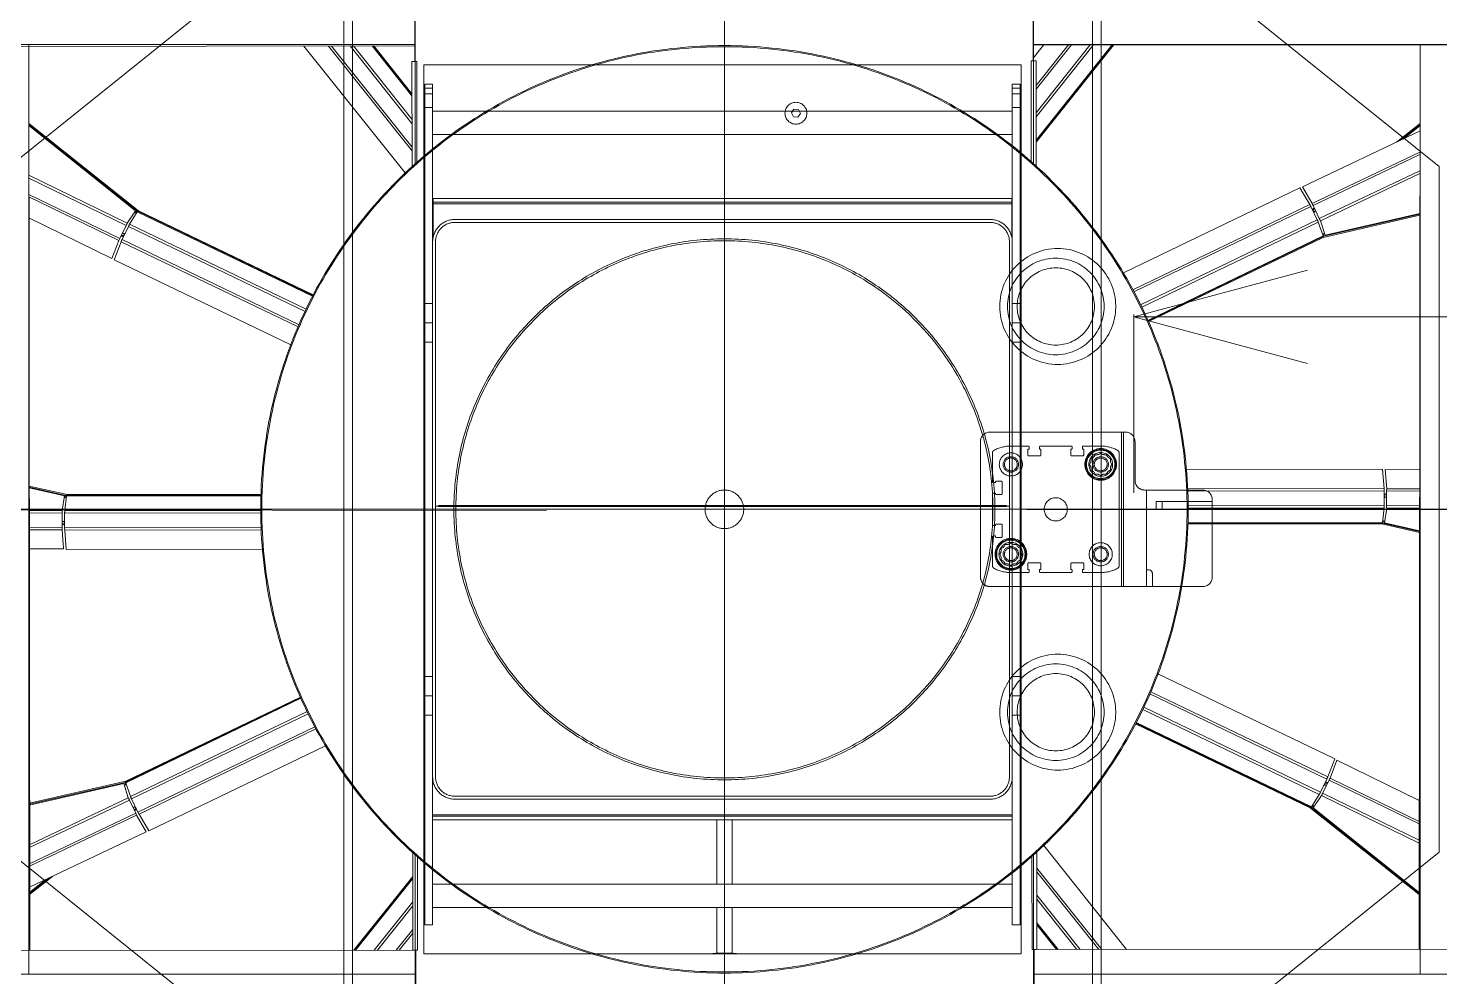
# Model space of a CAD drawing. Extents: x -681219 to -550379, y -242630 to -158199.
# Drawn here: x -668827 to -668097, y -217659 to -217168 of the extents above; entities that cross this region are included whole.
import ezdxf

# ---------------------------------------------------------------- set-up
doc = ezdxf.new("R2010")
doc.units = 0
doc.header["$LTSCALE"] = 1000
doc.linetypes.add('DASH_CENTER', pattern=[36, 24, -3, 6, -3])
doc.linetypes.add('HIDDEN', pattern=[9.525, 6.35, -3.175])
doc.layers.get('0').update_dxf_attribs({"linetype": 'CONTINUOUS'})
doc.layers.add('1', color=3, linetype='CONTINUOUS')
doc.layers.add('buyer', color=6, linetype='CONTINUOUS', lineweight=0)

# ---------------------------------------------------------------- blocks, each defined once
blk = doc.blocks.new('04_070-4217-00___________', base_point=(20665.75, 43142.36))
at = {"layer": '1', "color": 6, "linetype": 'DASH_CENTER'}
blk.add_line((2414.3, 4677.49), (2414.3, 5253.6), dxfattribs=at)
blk = doc.blocks.new('A$Caddf9ae6')
at = {"color": 0, "linetype": 'HIDDEN'}
for p, q in [((-99.58, 889.29), (-99.58, 301.82)), ((0, 697.94), (0, -767.95)), ((-240.5, 403), (-240.5, 160)), ((240.5, 160), (240.5, 403)), ((-240.16, 159.75), (-240.41, 399.46)), ((227.59, 399.94), (227.84, 161.52)), ((-177.47, 369.94), (-370, 130.06)), ((-177.47, 369.94), (177.47, 369.94)), ((370, 130.06), (177.47, 369.94)), ((240.5, 360), (-240.5, 360)), ((-240.37, 360.04), (227.63, 359.56)), ((-199.73, 360), (-190.02, 347.82)), ((-190.97, 349.81), (-199.09, 360)), ((-198.63, 360), (-191.65, 351.25)), ((-166.87, 299.2), (-195.81, 359.99)), ((-184.92, 359.98), (-158.35, 304.19)), ((-183.64, 359.98), (-157.29, 304.64)), ((-175.26, 359.97), (-150.46, 307.89)), ((-173.78, 359.97), (-149.28, 308.52)), ((-153.1, 359.95), (-141.89, 310.83)), ((-152.73, 359.95), (-141.52, 310.85)), ((-140.76, 309.79), (-152.21, 359.95)), ((-20.53, 341.97), (-20.45, 359.81)), ((-10.61, 359.8), (-10.69, 342.77)), ((-9.46, 359.8), (-9.53, 342.72)), ((-1.89, 359.79), (-1.97, 342.68)), ((-0.56, 359.79), (-0.64, 342.74)), ((11.17, 359.78), (7.03, 341.61)), ((11.55, 359.78), (7.37, 341.46)), ((7.59, 340.19), (12.06, 359.78)), ((129.88, 317.01), (150.64, 359.64)), ((161.58, 359.63), (139.09, 313.46)), ((162.86, 359.63), (140.11, 312.91)), ((171.27, 359.62), (146.91, 309.6)), ((172.75, 359.62), (148.13, 309.07)), ((154.44, 303.2), (199.4, 359.59)), ((198.3, 359.59), (154.55, 304.73)), ((198.76, 359.59), (154.79, 304.45)), ((-20.73, 340.59), (-10.72, 341.41)), ((-20.65, 239.11), (-20.73, 340.59)), ((-10.69, 342.77), (-20.53, 341.97)), ((-10.64, 239.76), (-10.72, 341.41)), ((-1.97, 342.68), (-9.53, 342.72)), ((-9.51, 341.46), (-1.96, 341.45)), ((-9.51, 341.46), (-9.43, 239.81)), ((-8.16, 342.71), (-7.88, 341.45)), ((-7.37, 341.46), (-7.65, 342.71)), ((-6.2, 341.73), (-7.37, 341.46)), ((-7.37, 341.45), (-7.37, 341.46)), ((-6.13, 341.45), (-6.2, 341.73)), ((-1.88, 239.99), (-1.96, 341.45)), ((7.03, 341.61), (-0.64, 342.74)), ((6.9, 340.56), (-0.64, 341.39)), ((-0.64, 341.39), (-0.56, 240)), ((6.04, 341.04), (6.2, 341.73)), ((6.04, 341.04), (7.21, 340.77)), ((6.2, 341.73), (7.37, 341.46)), ((6.9, 340.56), (6.98, 239.9)), ((7.21, 340.77), (7.37, 341.46)), ((7.26, 340.47), (7.33, 239.89)), ((7.26, 340.22), (7.48, 340.12)), ((7.47, 340.12), (7.26, 340.06)), ((7.67, 239.88), (7.59, 340.19)), ((85.14, 224.39), (129.1, 315.85)), ((129.1, 315.85), (138.48, 312.25)), ((139.09, 313.46), (129.88, 317.01)), ((-150.46, 307.89), (-157.29, 304.64)), ((-141.89, 310.83), (-149.28, 308.52)), ((-141.54, 309.83), (-148.7, 307.31)), ((-148.7, 307.31), (-104.64, 215.99)), ((-142.69, 310.58), (-141.52, 310.85)), ((-142.53, 309.89), (-142.69, 310.58)), ((-142.53, 309.89), (-141.36, 310.15)), ((-141.54, 309.83), (-97.8, 219.17)), ((-141.36, 310.15), (-141.52, 310.85)), ((-141.19, 309.9), (-97.48, 219.31)), ((-141.08, 309.67), (-140.84, 309.68)), ((-140.84, 309.67), (-141.01, 309.53)), ((-97.17, 219.45), (-140.76, 309.79)), ((94.44, 220.64), (138.48, 312.25)), ((139.58, 311.77), (95.56, 220.16)), ((102.44, 217.04), (146.39, 308.48)), ((147.55, 307.86), (103.62, 216.48)), ((139.58, 311.77), (146.39, 308.48)), ((146.91, 309.6), (140.11, 312.91)), ((141.34, 312.31), (141.05, 311.06)), ((141.52, 310.85), (141.8, 312.09)), ((142.69, 310.58), (141.52, 310.85)), ((141.52, 310.83), (141.52, 310.85)), ((142.62, 310.3), (142.69, 310.58)), ((153.99, 303.84), (147.55, 307.86)), ((154.55, 304.73), (148.13, 309.07)), ((-158.35, 304.19), (-166.87, 299.2)), ((-166.45, 297.86), (-157.79, 302.95)), ((-113.62, 211.4), (-157.79, 302.95)), ((-156.72, 303.51), (-149.91, 306.79)), ((-156.72, 303.51), (-112.55, 211.97)), ((-156.05, 305.23), (-155.25, 304.22)), ((-154.79, 304.45), (-155.59, 305.45)), ((-153.86, 305.2), (-154.79, 304.45)), ((-154.79, 304.44), (-154.79, 304.45)), ((-153.68, 304.98), (-153.86, 305.2)), ((-105.82, 215.41), (-149.91, 306.79)), ((-99.58, 211.82), (-123.7, 301.82)), ((-75.47, 301.82), (-99.58, 211.82)), ((-99.58, 211.82), (-99.58, 301.82)), ((153.99, 303.84), (110.38, 213.11)), ((154.26, 303.61), (110.69, 212.95)), ((110.99, 212.8), (154.44, 303.2)), ((153.41, 304.65), (153.86, 305.2)), ((153.41, 304.65), (154.35, 303.9)), ((153.86, 305.2), (154.79, 304.45)), ((154.3, 303.19), (154.08, 303.23)), ((154.15, 303.38), (154.31, 303.2)), ((154.35, 303.9), (154.79, 304.45)), ((-122.35, 206.47), (-166.45, 297.86)), ((35, 252.5), (-5, 252.5)), ((-4, 226.51), (-4, 252.5)), ((0, 243.5), (0, 252.5)), ((-10, 247.5), (-10, 217.5)), ((-0.02, 218.5), (-0.02, 243.5)), ((-0.01, 243.5), (-0.02, 243.5)), ((-0.01, 229.48), (-0.01, 243.5)), ((-0.01, 243.5), (0, 243.5)), ((0, 221.76), (0, 243.5)), ((0.01, 243.5), (0, 243.5)), ((0.01, 218.5), (0.01, 243.5)), ((40, 137.5), (40, 247.5)), ((-0.01, 238.5), (0, 238.5)), ((-0.01, 229.48), (-0.01, 238.5)), ((0, 221.76), (0, 238.5)), ((-0.02, 226.51), (-4, 226.51)), ((-4, 223.51), (-4, 226.51)), ((-0.01, 229.48), (-0.01, 233.5)), ((-0.01, 233.5), (0, 233.5)), ((-0.01, 218.5), (-0.01, 229.48)), ((-0.01, 228.5), (0, 228.5)), ((0, 221.76), (0, 233.5)), ((0, 221.76), (0, 228.5)), ((-0.02, 223.51), (-4, 223.51)), ((-0.01, 223.5), (0, 223.5)), ((-0.01, 221), (0, 221)), ((0, 221.76), (0, 223.5)), ((0, 218.5), (0, 221.76)), ((31.33, 219.5), (31.33, 218.5)), ((33.33, 221.5), (40, 221.5)), ((-15, 212.5), (-35, 212.5)), ((40, 218.5), (-10, 218.5)), ((-8.52, 211.82), (-100.83, 211.82)), ((-40, 207.5), (-40, 137.5)), ((-40, 206.5), (40, 206.5)), ((40, 205.5), (-40, 205.5)), ((174.07, 165.23), (227.79, 208.14)), ((-189.99, 161.31), (-240.21, 201.29)), ((-240.21, 200.87), (-190.52, 161.31)), ((-240.2, 200.42), (-191.08, 161.3)), ((-29.28, 204.25), (29.28, 204.25)), ((-27.27, 198.2), (-28.25, 197.64)), ((-28.25, 197.64), (-28.25, 196.51)), ((-26.14, 199.75), (-26.7, 198.77)), ((-25.01, 199.75), (-26.14, 199.75)), ((-23.25, 200.52), (-24.23, 199.96)), ((-22.27, 199.96), (-23.25, 200.52)), ((-20.36, 199.75), (-21.49, 199.75)), ((-19.8, 198.77), (-20.36, 199.75)), ((-18.25, 197.64), (-19.23, 198.2)), ((-18.25, 196.51), (-18.25, 197.64)), ((-281.5, 195), (281.5, 195)), ((277, 190.5), (-277, 190.5)), ((-240.2, 190.76), (-203.18, 161.29)), ((-32.75, 185.7), (-32.75, 194.75)), ((-28.46, 195.73), (-29.02, 194.75)), ((-29.02, 194.75), (-28.46, 193.77)), ((-28.25, 192.99), (-28.25, 191.86)), ((-28.25, 191.86), (-27.27, 191.3)), ((-26.7, 190.73), (-26.14, 189.75)), ((-20.36, 189.75), (-19.8, 190.73)), ((-19.23, 191.3), (-18.25, 191.86)), ((-18.25, 191.86), (-18.25, 192.99)), ((-17.48, 194.75), (-18.04, 195.73)), ((-18.04, 193.77), (-17.48, 194.75)), ((32.75, 194.75), (32.75, 185.7)), ((185.68, 161.69), (227.8, 195.34)), ((227.8, 193.79), (187.62, 161.69)), ((-205.29, 161.29), (-240.19, 189.08)), ((-31.35, 185.3), (-32.35, 185.3)), ((-31.15, 185.8), (-31.15, 185.5)), ((-28.15, 186), (-30.95, 186)), ((-27.75, 179.6), (-27.75, 185.6)), ((-26.14, 189.75), (-25.01, 189.75)), ((-24.23, 189.54), (-23.25, 188.98)), ((-23.25, 188.98), (-22.27, 189.54)), ((-21.49, 189.75), (-20.36, 189.75)), ((27.75, 185.6), (27.75, 179.6)), ((30.95, 186), (28.15, 186)), ((31.15, 185.5), (31.15, 185.8)), ((32.35, 185.3), (31.35, 185.3)), ((199.74, 161.7), (227.81, 184.13)), ((-240.18, 179.42), (-217.4, 161.28)), ((-219.34, 161.28), (-240.18, 177.87)), ((-32.75, 163.5), (-32.75, 179.5)), ((-32.35, 179.9), (-31.35, 179.9)), ((-31.15, 179.7), (-31.15, 179.4)), ((-30.95, 179.2), (-28.15, 179.2)), ((28.15, 179.2), (30.95, 179.2)), ((31.15, 179.4), (31.15, 179.7)), ((31.35, 179.9), (32.35, 179.9)), ((32.75, 179.5), (32.75, 163.5)), ((227.81, 182.45), (201.85, 161.71)), ((227.82, 172.8), (213.95, 161.72)), ((227.82, 172.35), (214.52, 161.72)), ((215.05, 161.72), (227.82, 171.92)), ((-233.51, 159.76), (-240.17, 165.06)), ((-232.16, 161.26), (-177.7, 161.32)), ((-232.16, 159.76), (-232.16, 161.26)), ((-31.35, 163.1), (-32.35, 163.1)), ((-31.15, 163.6), (-31.15, 163.3)), ((-28.15, 163.8), (-30.95, 163.8)), ((-27.75, 157.4), (-27.75, 163.4)), ((27.75, 163.4), (27.75, 157.4)), ((30.95, 163.8), (28.15, 163.8)), ((31.15, 163.3), (31.15, 163.6)), ((32.35, 163.1), (31.35, 163.1)), ((177.37, 161.68), (227.83, 161.73)), ((227.84, 161.52), (227.84, 160.23)), ((-280.5, 160), (-178.89, 160)), ((-232.16, 159.76), (-280.16, 159.71)), ((-232.16, 158.76), (-232.16, 159.76)), ((-179.94, 158.82), (-232.16, 158.76)), ((230, 153.5), (-230, 153.5)), ((-230, 153.5), (-230, -155.5)), ((-206, 153.5), (-206, 153)), ((-194, 153), (-194, 153.5)), ((-160.31, 153.5), (-160.42, 153)), ((-157.38, 153.5), (-157.54, 153)), ((-123.5, 153.5), (-123.5, 153)), ((-99.5, 153), (-99.5, 153.5)), ((-32.75, 148.25), (-32.75, 157.3)), ((-32.35, 157.7), (-31.35, 157.7)), ((-31.15, 157.5), (-31.15, 157.2)), ((-30.95, 157), (-28.15, 157)), ((-1.05, 153), (-0.89, 153.5)), ((23.25, 154.02), (22.27, 153.46)), ((24.23, 153.46), (23.25, 154.02)), ((28.15, 157), (30.95, 157)), ((31.15, 157.2), (31.15, 157.5)), ((31.35, 157.7), (32.35, 157.7)), ((32.75, 157.3), (32.75, 148.25)), ((99.5, 153.5), (99.5, 153)), ((123.5, 153), (123.5, 153.5)), ((158.1, 153), (158.1, 153.5)), ((158.87, 153), (158.87, 153.5)), ((160.79, 153), (160.79, 153.5)), ((178.89, 160), (280.5, 160)), ((227.84, 159.23), (179.61, 159.18)), ((194, 153.5), (194, 153)), ((206, 153), (206, 153.5)), ((279.84, 160.29), (227.84, 160.23)), ((227.84, 160.23), (227.84, 159.23)), ((230, -155.5), (230, 153.5)), ((-220, 149), (-220, 153)), ((-220, 153), (-218, 153)), ((-218, 149), (-220, 149)), ((-218, 153), (-218, 149)), ((-218, 153), (-215, 153)), ((-218, 149), (-215, 149)), ((-215, 149), (-215, 153)), ((-215, 153), (-208, 153)), ((-208, 149), (-215, 149)), ((-208, 153), (-208, 149)), ((-208, 153), (-106.5, 153)), ((-208, 149), (-138.5, 149)), ((-206, 149), (-206, -151)), ((-194, -151), (-194, 149)), ((-160.82, 149), (-160.82, 148.8)), ((-158.9, 148.8), (-160.82, 148.8)), ((-160.82, 148.8), (-160.82, -150.8)), ((-158.9, 149), (-158.9, 148.8)), ((-158.9, 148.8), (-158.9, -150.8)), ((-158.13, 148.8), (-158.9, 148.8)), ((-158.13, 149), (-158.13, 148.8)), ((-158.13, 148.8), (-140.64, 148.8)), ((-158.13, 148.8), (-158.13, -150.8)), ((-138.5, 149), (138.5, 149)), ((-138.5, 147.5), (138.5, 147.5)), ((-106.5, 153), (-106.5, 149)), ((-106.5, 153), (-96.5, 153)), ((-96.5, 153), (-96.5, 149)), ((-96.5, 153), (-86.5, 153)), ((-86.5, 153), (-86.5, 149)), ((-86.5, 153), (86.5, 153)), ((-1.55, 146), (-1.55, 147.5)), ((18.04, 149.23), (17.48, 148.25)), ((17.48, 148.25), (18.04, 147.27)), ((19.23, 151.7), (18.25, 151.14)), ((18.25, 151.14), (18.25, 150.01)), ((18.25, 146.49), (18.25, 145.36)), ((20.36, 153.25), (19.8, 152.27)), ((21.49, 153.25), (20.36, 153.25)), ((26.14, 153.25), (25.01, 153.25)), ((26.7, 152.27), (26.14, 153.25)), ((28.25, 151.14), (27.27, 151.7)), ((28.25, 150.01), (28.25, 151.14)), ((28.25, 145.36), (28.25, 146.49)), ((29.02, 148.25), (28.46, 149.23)), ((28.46, 147.27), (29.02, 148.25)), ((86.5, 153), (86.5, 149)), ((86.5, 153), (96.5, 153)), ((96.5, 153), (96.5, 149)), ((96.5, 153), (106.5, 153)), ((106.5, 153), (106.5, 149)), ((106.5, 153), (215, 153)), ((138.5, 149), (215, 149)), ((158.1, -151), (158.1, 149)), ((158.87, -151), (158.87, 149)), ((160.79, -151), (160.79, 149)), ((194, 149), (194, -151)), ((206, -151), (206, 149)), ((215, 153), (215, 149)), ((-14.5, 143.35), (-14.5, 140.55)), ((-14.3, 140.35), (-14, 140.35)), ((-8.1, 143.75), (-14.1, 143.75)), ((-13.8, 140.15), (-13.8, 139.15)), ((-8.4, 139.15), (-8.4, 140.15)), ((-8.2, 140.35), (-7.9, 140.35)), ((-7.7, 140.55), (-7.7, 143.35)), ((-2.01, 146), (-1.55, 146)), ((-2.01, -148), (-2.01, 146)), ((-1.55, 146), (-1.4, 146)), ((-1.4, -148), (-1.4, 146)), ((7.7, 143.35), (7.7, 140.55)), ((7.9, 140.35), (8.2, 140.35)), ((14.1, 143.75), (8.1, 143.75)), ((8.4, 140.15), (8.4, 139.15)), ((13.8, 139.15), (13.8, 140.15)), ((14, 140.35), (14.3, 140.35)), ((14.5, 140.55), (14.5, 143.35)), ((18.25, 145.36), (19.23, 144.8)), ((19.8, 144.23), (20.36, 143.25)), ((20.36, 143.25), (21.49, 143.25)), ((22.27, 143.04), (23.25, 142.48)), ((23.25, 142.48), (24.23, 143.04)), ((25.01, 143.25), (26.14, 143.25)), ((26.14, 143.25), (26.7, 144.23)), ((27.27, 144.8), (28.25, 145.36)), ((-150, -139.5), (-150, 137.5)), ((-148.5, -139.5), (-148.5, 137.5)), ((-35, 132.5), (35, 132.5)), ((-14.2, 138.75), (-29.28, 138.75)), ((8, 138.75), (-8, 138.75)), ((29.28, 138.75), (14.2, 138.75)), ((148.5, 137.5), (148.5, -139.5)), ((150, 137.5), (150, -139.5)), ((-207.06, 35.96), (-206.93, 38.26)), ((-206.93, 38.26), (-204.87, 39.31)), ((-204.87, 39.31), (-202.94, 38.04)), ((-202.94, 38.04), (-203.07, 35.74)), ((-205.13, 34.69), (-207.06, 35.96)), ((-203.07, 35.74), (-205.13, 34.69)), ((818, 0), (-818, 0)), ((194, 4), (160.79, 4)), ((229.75, 4), (206, 4)), ((160.79, -4), (194, -4)), ((206, -4), (229.75, -4)), ((0.58, -92.03), (-0.58, -1009.97)), ((0.58, -92.03), (-0.58, -1009.97)), ((-177.47, -370.06), (-370, -130.17)), ((370, -130.17), (177.47, -370.06)), ((-220, -155), (-220, -151)), ((-220, -151), (-218, -151)), ((-218, -151), (-218, -155)), ((-218, -151), (-215, -151)), ((-215, -155), (-215, -151)), ((-215, -151), (-208, -151)), ((-208, -151), (-208, -155)), ((-208, -151), (-138.5, -151)), ((-160.82, -150.8), (-160.82, -151)), ((-158.9, -150.8), (-160.82, -150.8)), ((-158.9, -150.8), (-158.9, -151)), ((-158.13, -150.8), (-158.9, -150.8)), ((-140.64, -150.8), (-158.13, -150.8)), ((-158.13, -150.8), (-158.13, -151)), ((138.5, -149.5), (-138.5, -149.5)), ((138.5, -151), (-138.5, -151)), ((-106.5, -151), (-106.5, -155)), ((-96.5, -151), (-96.5, -155)), ((-86.5, -151), (-86.5, -155)), ((-1.55, -148), (-2.01, -148)), ((-1.55, -149.5), (-1.55, -148)), ((-1.4, -148), (-1.55, -148)), ((86.5, -151), (86.5, -155)), ((96.5, -151), (96.5, -155)), ((106.5, -151), (106.5, -155)), ((138.5, -151), (215, -151)), ((215, -151), (215, -155)), ((-178.89, -160), (-280.5, -160)), ((-279.84, -160.29), (-231.84, -160.24)), ((-240.5, -160), (-240.5, -403)), ((-239.59, -399.54), (-239.84, -160.25)), ((-231.84, -159.24), (-179.61, -159.18)), ((-231.84, -160.24), (-231.84, -159.24)), ((-231.83, -161.74), (-231.84, -160.24)), ((-230, -155.5), (230, -155.5)), ((-218, -155), (-220, -155)), ((-218, -155), (-215, -155)), ((-208, -155), (-215, -155)), ((-208, -155), (-106.5, -155)), ((-206, -155), (-206, -155.5)), ((-194, -155.5), (-194, -155)), ((-160.42, -155), (-160.31, -155.5)), ((-157.54, -155), (-157.38, -155.5)), ((-123.5, -155), (-123.5, -155.5)), ((-106.5, -155), (-96.5, -155)), ((-99.5, -155.5), (-99.5, -155)), ((-96.5, -155), (-86.5, -155)), ((-86.5, -155), (86.5, -155)), ((-0.89, -155.5), (-1.05, -155)), ((86.5, -155), (96.5, -155)), ((96.5, -155), (106.5, -155)), ((99.5, -155), (99.5, -155.5)), ((106.5, -155), (215, -155)), ((123.5, -155.5), (123.5, -155)), ((158.1, -155.5), (158.1, -155)), ((158.87, -155.5), (158.87, -155)), ((160.79, -155.5), (160.79, -155)), ((280.5, -160), (178.89, -160)), ((179.94, -158.82), (228.16, -158.77)), ((194, -155), (194, -155.5)), ((206, -155.5), (206, -155)), ((228.16, -158.77), (228.16, -159.77)), ((228.16, -159.77), (280.16, -159.71)), ((228.16, -159.77), (228.16, -161.06)), ((240.5, -403), (240.5, -160)), ((-239.81, -181.92), (-214.52, -161.72)), ((-239.81, -182.37), (-213.95, -161.72)), ((-215.05, -161.72), (-239.81, -181.5)), ((-199.74, -161.7), (-239.8, -193.71)), ((-239.8, -192.03), (-201.85, -161.71)), ((-185.68, -161.69), (-239.79, -204.91)), ((-239.79, -203.36), (-187.62, -161.69)), ((-174.07, -165.23), (-239.78, -217.72)), ((-177.37, -161.68), (-231.83, -161.74)), ((228.16, -161.27), (177.7, -161.32)), ((189.99, -161.31), (228.2, -191.73)), ((228.2, -191.3), (190.52, -161.31)), ((228.2, -190.85), (191.08, -161.3)), ((228.19, -181.2), (203.18, -161.29)), ((205.29, -161.29), (228.18, -179.52)), ((228.17, -169.86), (217.4, -161.28)), ((219.34, -161.28), (228.17, -168.31)), ((228.16, -161.06), (228.41, -399.06)), ((281.5, -197), (-281.5, -197)), ((-277, -192.5), (277, -192.5)), ((113.62, -211.4), (157.79, -302.95)), ((122.35, -206.47), (166.46, -297.86)), ((-110.99, -212.8), (-154.44, -303.2)), ((-154.26, -303.61), (-110.69, -212.95)), ((-153.99, -303.84), (-110.38, -213.11)), ((-147.55, -307.86), (-103.62, -216.48)), ((-102.44, -217.04), (-146.39, -308.48)), ((148.7, -307.31), (104.64, -215.99)), ((105.82, -215.41), (149.91, -306.78)), ((156.72, -303.51), (112.55, -211.97)), ((-139.58, -311.77), (-95.56, -220.16)), ((-94.44, -220.64), (-138.48, -312.25)), ((-85.14, -224.39), (-129.1, -315.85)), ((97.17, -219.45), (140.76, -309.79)), ((141.19, -309.9), (97.48, -219.31)), ((141.54, -309.83), (97.8, -219.17)), ((-7.67, -239.88), (-7.59, -340.19)), ((-7.26, -340.47), (-7.33, -239.89)), ((-6.9, -340.56), (-6.98, -239.9)), ((0.64, -341.39), (0.56, -240)), ((1.88, -239.99), (1.96, -341.45)), ((9.51, -341.45), (9.43, -239.81)), ((10.64, -239.76), (10.72, -341.41)), ((20.65, -239.11), (20.73, -340.59)), ((166.46, -297.86), (157.79, -302.95)), ((158.35, -304.19), (166.87, -299.2)), ((166.87, -299.2), (195.62, -359.59)), ((-154.44, -303.2), (-199.73, -360)), ((-199.09, -360), (-154.79, -304.45)), ((-198.62, -360), (-154.55, -304.73)), ((-154.35, -303.9), (-154.79, -304.45)), ((-153.86, -305.2), (-154.79, -304.45)), ((-154.55, -304.73), (-148.13, -309.07)), ((-153.41, -304.65), (-154.35, -303.9)), ((-154.15, -303.38), (-154.31, -303.2)), ((-154.3, -303.19), (-154.08, -303.23)), ((-153.99, -303.84), (-147.55, -307.86)), ((-153.41, -304.65), (-153.86, -305.2)), ((156.72, -303.51), (149.91, -306.78)), ((150.46, -307.89), (157.29, -304.64)), ((153.68, -304.98), (153.86, -305.2)), ((153.86, -305.2), (154.79, -304.45)), ((154.79, -304.44), (154.79, -304.45)), ((154.79, -304.45), (155.59, -305.45)), ((156.05, -305.23), (155.25, -304.22)), ((183.46, -359.6), (157.29, -304.64)), ((184.74, -359.6), (158.35, -304.19)), ((-172.92, -359.97), (-148.13, -309.07)), ((-171.44, -359.97), (-146.91, -309.6)), ((-163.02, -359.96), (-140.11, -312.91)), ((-161.74, -359.96), (-139.09, -313.46)), ((-146.91, -309.6), (-140.11, -312.91)), ((-139.58, -311.77), (-146.39, -308.48)), ((-142.62, -310.3), (-142.69, -310.58)), ((-142.69, -310.58), (-141.52, -310.85)), ((-141.52, -310.85), (-141.8, -312.09)), ((-141.52, -310.83), (-141.52, -310.85)), ((-141.34, -312.31), (-141.05, -311.06)), ((-139.09, -313.46), (-129.88, -317.01)), ((-129.1, -315.85), (-138.48, -312.25)), ((140.76, -309.79), (152.14, -359.64)), ((140.84, -309.67), (141.01, -309.53)), ((141.08, -309.67), (140.84, -309.68)), ((142.53, -309.89), (141.36, -310.15)), ((141.36, -310.15), (141.52, -310.85)), ((142.69, -310.58), (141.52, -310.85)), ((152.65, -359.64), (141.52, -310.85)), ((141.54, -309.83), (148.7, -307.31)), ((141.89, -310.83), (149.28, -308.52)), ((153.03, -359.64), (141.89, -310.83)), ((142.53, -309.89), (142.69, -310.58)), ((173.61, -359.62), (149.28, -308.52)), ((175.09, -359.61), (150.46, -307.89)), ((-129.88, -317.01), (-150.79, -359.95)), ((-7.59, -340.19), (-12.07, -359.8)), ((-11.55, -359.8), (-7.37, -341.46)), ((-11.18, -359.8), (-7.03, -341.61)), ((-7.26, -340.22), (-7.48, -340.12)), ((-7.47, -340.12), (-7.26, -340.06)), ((-7.21, -340.77), (-7.37, -341.46)), ((-6.2, -341.73), (-7.37, -341.46)), ((-6.04, -341.04), (-7.21, -340.77)), ((-7.03, -341.61), (0.64, -342.73)), ((-6.9, -340.56), (0.64, -341.39)), ((-6.04, -341.04), (-6.2, -341.73)), ((0.56, -359.79), (0.64, -342.73)), ((1.89, -359.79), (1.97, -342.68)), ((9.51, -341.45), (1.96, -341.45)), ((1.97, -342.68), (9.53, -342.72)), ((6.13, -341.45), (6.2, -341.73)), ((6.2, -341.73), (7.37, -341.46)), ((7.37, -341.45), (7.37, -341.46)), ((7.37, -341.46), (7.65, -342.71)), ((8.16, -342.71), (7.88, -341.45)), ((9.46, -359.78), (9.53, -342.72)), ((10.61, -359.78), (10.69, -342.77)), ((10.69, -342.77), (20.53, -341.97)), ((20.73, -340.59), (10.72, -341.41)), ((20.53, -341.97), (20.45, -359.77)), ((199.4, -359.59), (190.02, -347.82)), ((190.97, -349.81), (198.76, -359.59)), ((0, -739.61), (0, -351.75)), ((0, -739.61), (0, -351.75)), ((198.3, -359.59), (191.65, -351.25)), ((-240.5, -360), (240.5, -360)), ((228.37, -359.56), (-239.63, -360.04))]:
    blk.add_line(p, q, dxfattribs=at)
at = {"color": 0, "linetype": 'HIDDEN', "flags": 128}
for points in [[(-9.53, 342.72), (-10.15, 342.72), (-10.69, 342.77)], [(6.04, 341.04), (6.13, 340.85), (6.45, 340.61)], [(7.37, 341.46), (7.28, 341.52), (7.03, 341.61)], [(7.59, 340.19), (7.4, 340.08), (7.26, 339.99)], [(-142.53, 309.89), (-142.37, 309.75), (-141.98, 309.68)], [(-141.52, 310.85), (-141.62, 310.86), (-141.89, 310.83)], [(-140.76, 309.79), (-140.89, 309.61), (-140.98, 309.47)], [(140.11, 312.91), (139.55, 313.19), (139.09, 313.46)], [(-157.29, 304.64), (-157.85, 304.38), (-158.35, 304.19)], [(153.41, 304.65), (153.41, 304.43), (153.6, 304.09)], [(154.44, 303.2), (154.22, 303.19), (154.05, 303.17)], [(154.79, 304.45), (154.74, 304.54), (154.55, 304.73)], [(-158.24, 153.5), (-158.35, 153.09), (-158.38, 153)], [(-158.24, 153.5), (-158.35, 153.09), (-158.38, 153)], [(-158.38, -155), (-158.35, -155.09), (-158.24, -155.5)], [(-158.38, -155), (-158.35, -155.09), (-158.24, -155.5)], [(-154.79, -304.45), (-154.74, -304.54), (-154.55, -304.73)], [(-154.44, -303.2), (-154.22, -303.19), (-154.05, -303.17)], [(-153.41, -304.65), (-153.41, -304.43), (-153.6, -304.09)], [(157.29, -304.64), (157.85, -304.38), (158.35, -304.19)], [(-140.11, -312.91), (-139.55, -313.19), (-139.09, -313.46)], [(140.76, -309.79), (140.89, -309.61), (140.98, -309.47)], [(141.52, -310.85), (141.62, -310.86), (141.89, -310.83)], [(142.53, -309.89), (142.37, -309.75), (141.98, -309.68)], [(-7.59, -340.19), (-7.4, -340.08), (-7.26, -339.99)], [(-7.37, -341.46), (-7.28, -341.52), (-7.03, -341.61)], [(-6.04, -341.04), (-6.13, -340.85), (-6.45, -340.61)], [(9.53, -342.72), (10.15, -342.72), (10.69, -342.77)]]:
    blk.add_lwpolyline(points, dxfattribs=at)
at = {"color": 0, "linetype": 'HIDDEN'}
for centre, radius in [((0, 0), 240), ((0, 0), 240), ((0, 0), 239.43), ((-105, 172.5), 30), ((-23.25, 194.75), 8.2), ((-23.25, 194.75), 7.75), ((-23.25, 194.75), 7.35), ((-23.25, 194.75), 6.15), ((-23.25, 194.75), 4), ((-23.25, 194.75), 3.32), ((23.25, 194.75), 6), ((23.25, 194.75), 4), ((23.25, 194.75), 3.32), ((105, 172.5), 30), ((-105, 171.5), 25), ((-105, 171.5), 20), ((105, 171.5), 25), ((105, 171.5), 20), ((0, 171.5), 6), ((-23.25, 148.25), 6), ((23.25, 148.25), 8.2), ((23.25, 148.25), 7.75), ((23.25, 148.25), 7.35), ((23.25, 148.25), 6.15), ((-23.25, 148.25), 4), ((-23.25, 148.25), 3.32), ((23.25, 148.25), 4), ((23.25, 148.25), 3.32), ((0, 0), 140), ((0, 0), 139), ((0, 0), 139), ((-205, 37), 5.67), ((0, 0), 10)]:
    blk.add_circle(centre, radius, dxfattribs=at)
at = {"color": 0, "linetype": 'HIDDEN', "extrusion": (3e-16, 3.3e-15, -1)}
blk.add_circle((0, 0), 10, dxfattribs=at)
at = {"color": 0, "linetype": 'HIDDEN'}
for centre, radius, start, end in [((-9.59, 325.98), 15.48, 89.7059, 94.1948), ((-1.6, 349.51), 6.84, 266.88387, 278.05157), ((-1.86, 328.05), 13.4, 84.77376, 90.40307), ((6.96, 340.04), 0.522, 55.21648, 95.91588), ((7.99, 340.86), 0.788, 186.47171, 239.12173), ((-153.09, 314.2), 6.84, 292.59816, 303.76586), ((-144.01, 294.75), 13.4, 110.48805, 116.11736), ((-141.27, 309.39), 0.522, 80.93077, 121.63017), ((-140.69, 310.57), 0.788, 212.186, 264.83602), ((132.8, 297.86), 15.48, 63.99162, 68.48051), ((140.66, 296.37), 13.4, 59.05948, 64.68879), ((150.21, 315.59), 6.84, 241.16959, 252.33729), ((-150.08, 289.54), 15.48, 115.42019, 119.90908), ((153.81, 303.35), 0.522, 29.5022, 70.2016), ((155.1, 303.64), 0.788, 160.75743, 213.40745), ((-5, 247.5), 5, 90, 180), ((35, 247.5), 5, 0, 90), ((33.33, 219.5), 2, 90, 180), ((-35, 207.5), 5, 90, 180), ((-15, 217.5), 5, 270, 0), ((-14.65, 194.75), 18.1, 150.8848, 180), ((-29.28, 202.9), 1.35, 90, 150.8848), ((-23.25, 194.75), 5.3, 130.62996, 139.37004), ((-23.25, 194.75), 5.3, 100.62996, 109.37004), ((-23.25, 194.75), 5.3, 70.62996, 79.37004), ((-23.25, 194.75), 5.3, 40.62996, 49.37004), ((29.28, 202.9), 1.35, 29.1152, 90), ((14.65, 194.75), 18.1, 0, 29.1152), ((-23.25, 194.75), 5.3, 160.62996, 169.37004), ((-23.25, 194.75), 5.3, 190.62996, 199.37004), ((-23.25, 194.75), 5.3, 220.62996, 229.37004), ((-23.25, 194.75), 5.3, 310.62996, 319.37004), ((-23.25, 194.75), 5.3, 10.62996, 19.37004), ((-23.25, 194.75), 5.3, 340.62996, 349.37004), ((-32.35, 185.7), 0.4, 180, 270), ((-31.35, 185.5), 0.2, 270, 0), ((-30.95, 185.8), 0.2, 90, 180), ((-28.15, 185.6), 0.4, 0, 90), ((-23.25, 194.75), 5.3, 250.62996, 259.37004), ((-23.25, 194.75), 5.3, 280.62996, 289.37004), ((28.15, 185.6), 0.4, 90, 180), ((30.95, 185.8), 0.2, 0, 90), ((31.35, 185.5), 0.2, 180, 270), ((32.35, 185.7), 0.4, 270, 0), ((-32.35, 179.5), 0.4, 90, 180), ((-31.35, 179.7), 0.2, 0, 90), ((-30.95, 179.4), 0.2, 180, 270), ((-28.15, 179.6), 0.4, 270, 0), ((28.15, 179.6), 0.4, 180, 270), ((30.95, 179.4), 0.2, 270, 0), ((31.35, 179.7), 0.2, 90, 180), ((32.35, 179.5), 0.4, 0, 90), ((-32.35, 163.5), 0.4, 180, 270), ((-31.35, 163.3), 0.2, 270, 0), ((-30.95, 163.6), 0.2, 90, 180), ((-28.15, 163.4), 0.4, 0, 90), ((28.15, 163.4), 0.4, 90, 180), ((30.95, 163.6), 0.2, 0, 90), ((31.35, 163.3), 0.2, 180, 270), ((32.35, 163.5), 0.4, 270, 0), ((-32.35, 157.3), 0.4, 90, 180), ((-31.35, 157.5), 0.2, 0, 90), ((-30.95, 157.2), 0.2, 180, 270), ((-28.15, 157.4), 0.4, 270, 0), ((23.25, 148.25), 5.3, 100.62996, 109.37004), ((23.25, 148.25), 5.3, 70.62996, 79.37004), ((28.15, 157.4), 0.4, 180, 270), ((30.95, 157.2), 0.2, 270, 0), ((31.35, 157.5), 0.2, 90, 180), ((32.35, 157.3), 0.4, 0, 90), ((-138.5, 137.5), 11.5, 90, 180), ((-138.5, 137.5), 10, 90, 180), ((-14.65, 148.25), 18.1, 180, 209.1152), ((23.25, 148.25), 5.3, 160.62996, 169.37004), ((23.25, 148.25), 5.3, 190.62996, 199.37004), ((23.25, 148.25), 5.3, 130.62996, 139.37004), ((23.25, 148.25), 5.3, 40.62996, 49.37004), ((23.25, 148.25), 5.3, 10.62996, 19.37004), ((23.25, 148.25), 5.3, 340.62996, 349.37004), ((14.65, 148.25), 18.1, 330.8848, 0), ((138.5, 137.5), 11.5, 0, 90), ((138.5, 137.5), 10, 0, 90), ((-29.28, 140.1), 1.35, 209.1152, 270), ((-14.1, 143.35), 0.4, 90, 180), ((-14.3, 140.55), 0.2, 180, 270), ((-14.2, 139.15), 0.4, 270, 0), ((-14, 140.15), 0.2, 0, 90), ((-8.2, 140.15), 0.2, 90, 180), ((-8, 139.15), 0.4, 180, 270), ((-8.1, 143.35), 0.4, 0, 90), ((-7.9, 140.55), 0.2, 270, 0), ((8.1, 143.35), 0.4, 90, 180), ((7.9, 140.55), 0.2, 180, 270), ((8, 139.15), 0.4, 270, 0), ((8.2, 140.15), 0.2, 0, 90), ((14, 140.15), 0.2, 90, 180), ((14.2, 139.15), 0.4, 180, 270), ((14.1, 143.35), 0.4, 0, 90), ((14.3, 140.55), 0.2, 270, 0), ((23.25, 148.25), 5.3, 220.62996, 229.37004), ((23.25, 148.25), 5.3, 250.62996, 259.37004), ((23.25, 148.25), 5.3, 280.62996, 289.37004), ((23.25, 148.25), 5.3, 310.62996, 319.37004), ((29.28, 140.1), 1.35, 270, 330.8848), ((-35, 137.5), 5, 180, 270), ((35, 137.5), 5, 270, 0), ((299.85, 0), 70.21, 174.16324, 185.83676), ((-138.5, -139.5), 11.5, 180, 270), ((-138.5, -139.5), 10, 180, 270), ((138.5, -139.5), 10, 270, 0), ((138.5, -139.5), 11.5, 270, 0), ((-155.1, -303.64), 0.788, 340.75743, 33.40745), ((-153.81, -303.35), 0.522, 209.5022, 250.2016), ((144.01, -294.75), 13.4, 290.48805, 296.11736), ((150.08, -289.54), 15.48, 295.42019, 299.90908), ((-150.21, -315.59), 6.84, 61.16959, 72.33729), ((-140.66, -296.37), 13.4, 239.05948, 244.68879), ((-132.8, -297.86), 15.48, 243.99162, 248.48051), ((140.69, -310.57), 0.788, 32.186, 84.83602), ((141.27, -309.39), 0.522, 260.93077, 301.63017), ((153.09, -314.2), 6.84, 112.59816, 123.76586), ((-7.99, -340.86), 0.788, 6.47172, 59.12174), ((-6.96, -340.04), 0.522, 235.21648, 275.91589), ((1.86, -328.05), 13.4, 264.77376, 270.40307), ((1.6, -349.51), 6.84, 86.88387, 98.05157), ((9.59, -325.98), 15.48, 269.7059, 274.1948)]:
    blk.add_arc(centre, radius, start, end, dxfattribs=at)
for centre, major_axis, ratio, start_param, end_param in [((-5.71, 341.84), (-1.31, 5.73), 0.289406, 1.353758, 1.570796), ((-5.71, 341.84), (-1.28, 5.62), 0.086662, 1.397969, 1.570796), ((143.18, 310.47), (1.31, 5.73), 0.289406, 1.353758, 1.570796), ((143.18, 310.47), (1.28, 5.62), 0.086662, 1.397969, 1.570796), ((-153.46, 305.51), (-3.66, 4.59), 0.289406, 1.353758, 1.570796), ((-153.46, 305.51), (-3.6, 4.51), 0.086662, 1.397969, 1.570796), ((153.46, -305.51), (-3.6, 4.51), 0.086662, 4.539562, 4.712389), ((153.46, -305.51), (-3.66, 4.59), 0.289406, 4.495351, 4.712389), ((-143.18, -310.47), (1.28, 5.62), 0.086662, 4.539562, 4.712389), ((-143.18, -310.47), (1.31, 5.73), 0.289406, 4.495351, 4.712389), ((5.71, -341.84), (-1.28, 5.62), 0.086662, 4.539562, 4.712389), ((5.71, -341.84), (-1.31, 5.73), 0.289406, 4.495351, 4.712389)]:
    blk.add_ellipse(centre, major_axis=major_axis, ratio=ratio, start_param=start_param, end_param=end_param, dxfattribs=at)
blk.add_blockref('04_070-4217-00___________', (18251.45, 38621.14), dxfattribs=at)

msp = doc.modelspace()

# ---------------------------------------------------------------- block references
at = {"layer": 'buyer', "color": 6, "rotation": 270}
msp.add_blockref('A$Caddf9ae6', (-668466.9156, -217417.0717), dxfattribs=at)

doc.saveas('drawing.dxf')
